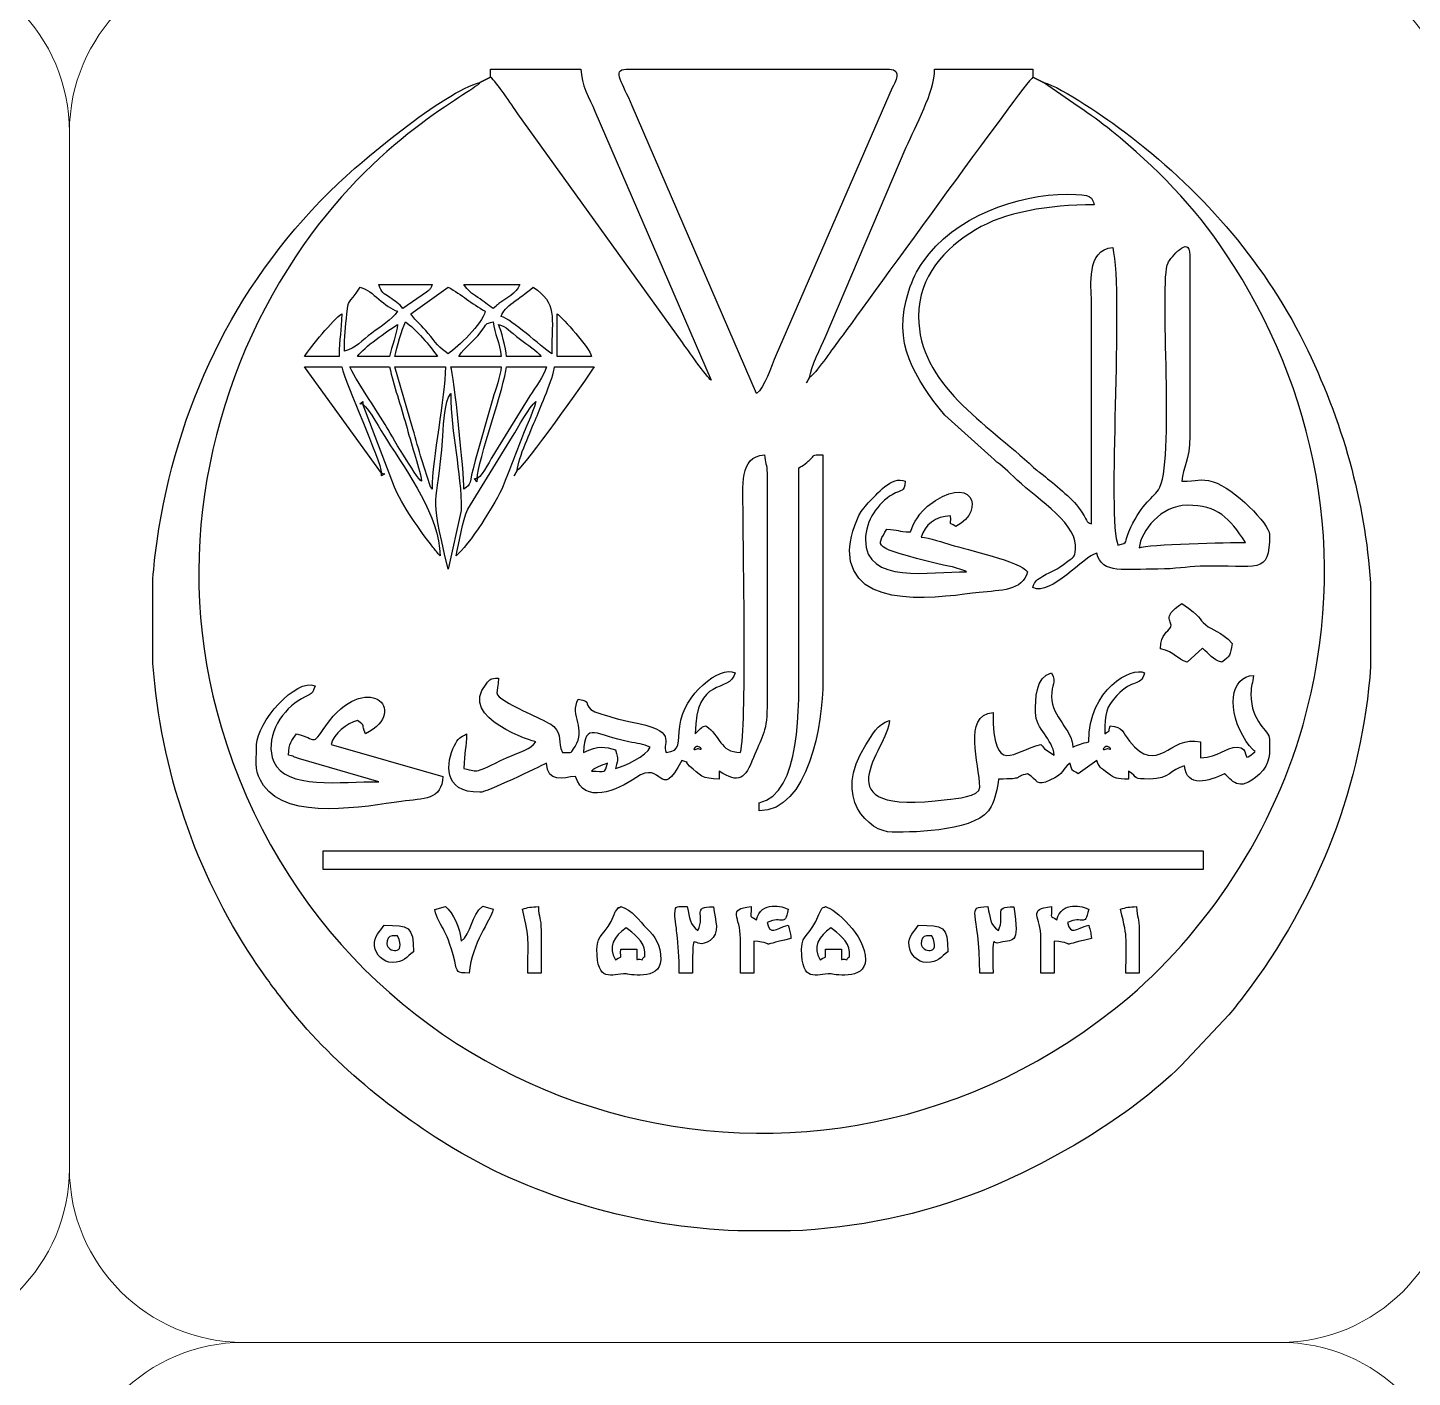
# Model space of a CAD drawing. Header units: millimetres. Extents: x -591 to 604, y 170 to 320.
# Drawn here: x -44.53 to 5.27, y 219.02 to 267.56 of the extents above; entities that cross this region are included whole.
import ezdxf

# ---------------------------------------------------------------- set-up
doc = ezdxf.new("R2010")
doc.units = ezdxf.units.MM
doc.header["$MEASUREMENT"] = 0
doc.layers.add('Layer 1', color=7, linetype='Continuous')

msp = doc.modelspace()

# ---------------------------------------------------------------- linework, layer by layer
at = {"layer": 'Layer 1', "color": 250, "lineweight": 18}
for points in [[(-86.5708, 270.0725), (-86.5708, 270.0725), (-49.2834, 270.0725), (-49.2834, 270.0725), (-45.8375, 270.0725), (-43.0271, 267.2621), (-43.0271, 263.8162), (-43.0271, 263.8162), (-43.0271, 226.5288), (-43.0271, 226.5288), (-43.0271, 223.0829), (-45.8375, 220.2725), (-49.2834, 220.2725), (-49.2834, 220.2725), (-86.5708, 220.2725), (-86.5708, 220.2725), (-90.0167, 220.2725), (-92.8271, 223.0829), (-92.8271, 226.5288), (-92.8271, 226.5288), (-92.8271, 263.8162), (-92.8271, 263.8162), (-92.8271, 267.2621), (-90.0167, 270.0725), (-86.5708, 270.0725)], [(-36.7708, 270.0725), (-36.7708, 270.0725), (0.5166, 270.0725), (0.5166, 270.0725), (3.9625, 270.0725), (6.7729, 267.2621), (6.7729, 263.8162), (6.7729, 263.8162), (6.7729, 226.5288), (6.7729, 226.5288), (6.7729, 223.0829), (3.9625, 220.2725), (0.5166, 220.2725), (0.5166, 220.2725), (-36.7708, 220.2725), (-36.7708, 220.2725), (-40.2167, 220.2725), (-43.0271, 223.0829), (-43.0271, 226.5288), (-43.0271, 226.5288), (-43.0271, 263.8162), (-43.0271, 263.8162), (-43.0271, 267.2621), (-40.2167, 270.0725), (-36.7708, 270.0725)], [(-36.7708, 220.2725), (-36.7708, 220.2725), (0.5166, 220.2725), (0.5166, 220.2725), (3.9625, 220.2725), (6.7729, 217.4621), (6.7729, 214.0162), (6.7729, 214.0162), (6.7729, 176.7288), (6.7729, 176.7288), (6.7729, 173.2829), (3.9625, 170.4725), (0.5166, 170.4725), (0.5166, 170.4725), (-36.7708, 170.4725), (-36.7708, 170.4725), (-40.2167, 170.4725), (-43.0271, 173.2829), (-43.0271, 176.7288), (-43.0271, 176.7288), (-43.0271, 214.0162), (-43.0271, 214.0162), (-43.0271, 217.4621), (-40.2167, 220.2725), (-36.7708, 220.2725)]]:
    msp.add_open_spline(points, degree=3, knots=[0, 0, 0, 0, 0.125, 0.125, 0.125, 0.25, 0.25, 0.25, 0.375, 0.375, 0.375, 0.5, 0.5, 0.5, 0.625, 0.625, 0.625, 0.75, 0.75, 0.75, 0.875, 0.875, 0.875, 1, 1, 1, 1], dxfattribs=at)
at = {"layer": 'Layer 1', "color": 240}
for points, knots in [([(-27.8804, 265.7787), (-27.6498, 265.6096), (-27.1298, 264.7777), (-26.8973, 264.467), (-26.8973, 264.467), (-20.9768, 256.2356), (-20.9768, 256.2356), (-20.8064, 255.9854), (-20.1075, 254.9977), (-19.9439, 254.878), (-19.9439, 254.878), (-24.1247, 264.5622), (-24.1247, 264.5622), (-24.3188, 265.0163), (-24.6294, 265.5037), (-24.6294, 266.0656), (-24.6294, 266.0656), (-27.8804, 266.0656), (-27.8804, 266.0656), (-27.8804, 266.0656), (-27.8804, 265.7787), (-27.8804, 265.7787)], [0, 0, 0, 0, 0.1428571, 0.1428571, 0.1428571, 0.2857143, 0.2857143, 0.2857143, 0.4285714, 0.4285714, 0.4285714, 0.5714286, 0.5714286, 0.5714286, 0.7142857, 0.7142857, 0.7142857, 0.8571429, 0.8571429, 0.8571429, 1, 1, 1, 1]), ([(-18.3184, 254.3999), (-18.0313, 254.6104), (-17.7843, 255.3724), (-17.6081, 255.7932), (-17.6081, 255.7932), (-13.4333, 265.3944), (-13.4333, 265.3944), (-13.3437, 265.5854), (-13.0409, 266.0656), (-13.5375, 266.0656), (-13.5375, 266.0656), (-23.0037, 266.0656), (-23.0037, 266.0656), (-23.5265, 266.0656), (-23.1204, 265.5359), (-22.7862, 264.7534), (-22.7862, 264.7534), (-18.3184, 254.3999), (-18.3184, 254.3999)], [0, 0, 0, 0, 0.1666667, 0.1666667, 0.1666667, 0.3333333, 0.3333333, 0.3333333, 0.5, 0.5, 0.5, 0.6666667, 0.6666667, 0.6666667, 0.8333333, 0.8333333, 0.8333333, 1, 1, 1, 1]), ([(-16.406, 254.9736), (-16.1844, 255.122), (-15.6098, 255.9717), (-15.395, 256.2575), (-14.6963, 257.1873), (-8.6695, 265.5622), (-8.3739, 265.7787), (-8.3739, 265.7787), (-8.3739, 266.0656), (-8.3739, 266.0656), (-8.3739, 266.0656), (-11.9119, 266.0656), (-11.9119, 266.0656), (-11.9119, 265.2549), (-12.6009, 264.002), (-12.931, 263.26), (-12.931, 263.26), (-15.8459, 256.4215), (-15.8459, 256.4215), (-15.9788, 256.0995), (-16.376, 255.3346), (-16.406, 254.9736)], [0, 0, 0, 0, 0.1428571, 0.1428571, 0.1428571, 0.2857143, 0.2857143, 0.2857143, 0.4285714, 0.4285714, 0.4285714, 0.5714286, 0.5714286, 0.5714286, 0.7142857, 0.7142857, 0.7142857, 0.8571429, 0.8571429, 0.8571429, 1, 1, 1, 1]), ([(-7.9914, 265.5875), (-7.9914, 265.5875), (-6.7483, 264.727), (-6.7483, 264.727), (-6.2948, 264.4247), (-5.9726, 264.1902), (-5.5355, 263.8364), (-3.9436, 262.5483), (-2.5657, 261.1385), (-1.4313, 259.4301), (1.7679, 254.6115), (3.0842, 248.6305), (1.3401, 242.4866), (0.1464, 238.2813), (-2.4396, 234.638), (-5.45, 232.2562), (-16.8312, 223.2512), (-33.4424, 228.4985), (-37.5731, 242.4121), (-39.344, 248.377), (-38.0536, 254.554), (-34.8992, 259.3151), (-32.015, 263.6681), (-28.5682, 265.1707), (-28.2629, 265.5875), (-29.5107, 265.2968), (-32.6737, 262.6586), (-33.6892, 261.6432), (-37.1412, 258.1916), (-39.1731, 253.9153), (-39.8759, 249.0881), (-39.9414, 248.6392), (-39.9904, 248.1872), (-40.0241, 247.7331), (-40.0241, 247.7331), (-40.0241, 244.6858), (-40.0241, 244.6858), (-39.7492, 240.8946), (-38.4712, 237.1401), (-36.429, 234.0897), (-36.0884, 233.581), (-35.8405, 233.2306), (-35.4763, 232.7477), (-33.8164, 230.5463), (-31.5688, 228.66), (-29.2139, 227.2489), (-26.1971, 225.4412), (-22.6101, 224.4299), (-18.9913, 224.2793), (-18.9913, 224.2793), (-17.0984, 224.2793), (-17.0984, 224.2793), (-14.7227, 224.3787), (-12.3737, 224.8554), (-10.2043, 225.7271), (-7.7533, 226.7121), (-4.9097, 228.381), (-3.0412, 230.2297), (-3.0412, 230.2297), (-1.3262, 232.0528), (-1.3262, 232.0528), (-1.1473, 232.2643), (-0.9729, 232.4916), (-0.819, 232.6928), (1.9437, 236.3041), (3.4745, 240.3925), (3.7699, 244.5787), (3.7699, 244.5787), (3.7699, 247.5939), (3.7699, 247.5939), (3.5652, 250.5065), (2.7689, 253.4224), (1.3794, 256.2167), (-0.1373, 259.2669), (-2.4182, 261.8047), (-5.0818, 263.8118), (-5.6478, 264.2384), (-7.337, 265.4351), (-7.9914, 265.5875)], [0, 0, 0, 0, 0.0384615, 0.0384615, 0.0384615, 0.0769231, 0.0769231, 0.0769231, 0.1153846, 0.1153846, 0.1153846, 0.1538462, 0.1538462, 0.1538462, 0.1923077, 0.1923077, 0.1923077, 0.2307692, 0.2307692, 0.2307692, 0.2692308, 0.2692308, 0.2692308, 0.3076923, 0.3076923, 0.3076923, 0.3461538, 0.3461538, 0.3461538, 0.3846154, 0.3846154, 0.3846154, 0.4230769, 0.4230769, 0.4230769, 0.4615385, 0.4615385, 0.4615385, 0.5, 0.5, 0.5, 0.5384615, 0.5384615, 0.5384615, 0.5769231, 0.5769231, 0.5769231, 0.6153846, 0.6153846, 0.6153846, 0.6538462, 0.6538462, 0.6538462, 0.6923077, 0.6923077, 0.6923077, 0.7307692, 0.7307692, 0.7307692, 0.7692308, 0.7692308, 0.7692308, 0.8076923, 0.8076923, 0.8076923, 0.8461538, 0.8461538, 0.8461538, 0.8846154, 0.8846154, 0.8846154, 0.9230769, 0.9230769, 0.9230769, 0.9615385, 0.9615385, 0.9615385, 1, 1, 1, 1]), ([(-28.0717, 265.6831), (-28.0717, 265.6831), (-28.2629, 265.5875), (-28.2629, 265.5875), (-28.2629, 265.5875), (-28.0717, 265.6831), (-28.0717, 265.6831)], [0, 0, 0, 0, 0.5, 0.5, 0.5, 1, 1, 1, 1]), ([(-27.8804, 265.7787), (-27.8804, 265.7787), (-28.0717, 265.6831), (-28.0717, 265.6831), (-28.0717, 265.6831), (-27.8804, 265.7787), (-27.8804, 265.7787)], [0, 0, 0, 0, 0.5, 0.5, 0.5, 1, 1, 1, 1]), ([(-8.1826, 265.6831), (-8.1826, 265.6831), (-8.3739, 265.7787), (-8.3739, 265.7787), (-8.3739, 265.7787), (-8.1826, 265.6831), (-8.1826, 265.6831)], [0, 0, 0, 0, 0.5, 0.5, 0.5, 1, 1, 1, 1]), ([(-7.9914, 265.5875), (-7.9914, 265.5875), (-8.1826, 265.6831), (-8.1826, 265.6831), (-8.1826, 265.6831), (-7.9914, 265.5875), (-7.9914, 265.5875)], [0, 0, 0, 0, 0.5, 0.5, 0.5, 1, 1, 1, 1]), ([(-6.844, 248.9495), (-6.844, 248.486), (-6.859, 248.5803), (-7.1233, 248.3682), (-7.5597, 248.0179), (-7.666, 248.0425), (-8.0166, 247.8272), (-8.2299, 247.6963), (-8.3037, 247.6824), (-8.3739, 247.4195), (-7.7164, 247.1155), (-6.5483, 248.5373), (-6.0791, 248.6626), (-5.8972, 247.8823), (-5.0518, 248.0929), (-3.8795, 248.0886), (-3.2164, 248.0862), (-2.8869, 248.1716), (-2.3529, 248.1877), (-0.2672, 248.2501), (0.1364, 247.8229), (0.1364, 249.3319), (0.1364, 249.689), (-1.1272, 251.0026), (-1.8961, 251.2268), (-2.3825, 251.3686), (-2.4479, 251.2443), (-3.0192, 251.2443), (-2.9758, 251.7662), (-2.7323, 251.9736), (-2.7323, 252.87), (-2.7323, 252.87), (-2.7323, 259.3721), (-2.7323, 259.3721), (-2.7323, 260.1439), (-3.4365, 259.2628), (-3.5136, 259.1017), (-3.8531, 258.3923), (-3.237, 251.7926), (-3.8589, 250.9368), (-4.0944, 250.6128), (-4.5279, 250.3596), (-4.9261, 249.422), (-5.098, 249.0171), (-4.9162, 249.0558), (-5.314, 248.9495), (-5.7256, 249.8073), (-5.0998, 257.9185), (-5.5053, 259.6589), (-6.4651, 259.5791), (-6.2706, 258.2296), (-6.2703, 257.7466), (-6.2703, 257.7466), (-6.2703, 249.7144), (-6.2703, 249.7144), (-6.4752, 249.7971), (-6.3582, 249.7253), (-6.6158, 250.1339), (-6.9065, 250.5949), (-7.5052, 251.0529), (-7.9254, 251.406), (-8.1189, 251.5687), (-8.1572, 251.5644), (-8.3508, 251.7456), (-10.0544, 253.3403), (-12.4856, 254.721), (-12.4856, 257.1728), (-12.4856, 258.6435), (-11.5574, 259.6092), (-10.4389, 260.2897), (-9.3992, 260.9222), (-7.8236, 261.189), (-6.1746, 261.189), (-6.2432, 261.4456), (-6.2245, 261.5715), (-7.1308, 261.5715), (-8.9289, 261.5715), (-11.2113, 260.7647), (-12.3349, 259.1259), (-12.5655, 258.7895), (-12.6964, 258.5163), (-12.837, 258.0981), (-13.4705, 256.2133), (-12.6116, 254.9585), (-11.545, 253.6192), (-11.545, 253.6192), (-9.8798, 252.129), (-9.8798, 252.129), (-9.5734, 251.8369), (-9.3707, 251.7192), (-9.0678, 251.4111), (-8.4292, 250.762), (-6.844, 249.7869), (-6.844, 248.9495)], [0, 0, 0, 0, 0.0322581, 0.0322581, 0.0322581, 0.0645161, 0.0645161, 0.0645161, 0.0967742, 0.0967742, 0.0967742, 0.1290323, 0.1290323, 0.1290323, 0.1612903, 0.1612903, 0.1612903, 0.1935484, 0.1935484, 0.1935484, 0.2258065, 0.2258065, 0.2258065, 0.2580645, 0.2580645, 0.2580645, 0.2903226, 0.2903226, 0.2903226, 0.3225806, 0.3225806, 0.3225806, 0.3548387, 0.3548387, 0.3548387, 0.3870968, 0.3870968, 0.3870968, 0.4193548, 0.4193548, 0.4193548, 0.4516129, 0.4516129, 0.4516129, 0.483871, 0.483871, 0.483871, 0.516129, 0.516129, 0.516129, 0.5483871, 0.5483871, 0.5483871, 0.5806452, 0.5806452, 0.5806452, 0.6129032, 0.6129032, 0.6129032, 0.6451613, 0.6451613, 0.6451613, 0.6774194, 0.6774194, 0.6774194, 0.7096774, 0.7096774, 0.7096774, 0.7419355, 0.7419355, 0.7419355, 0.7741935, 0.7741935, 0.7741935, 0.8064516, 0.8064516, 0.8064516, 0.8387097, 0.8387097, 0.8387097, 0.8709677, 0.8709677, 0.8709677, 0.9032258, 0.9032258, 0.9032258, 0.9354839, 0.9354839, 0.9354839, 0.9677419, 0.9677419, 0.9677419, 1, 1, 1, 1]), ([(-33.1395, 255.9298), (-32.7325, 256.0246), (-32.4958, 256.3187), (-32.1563, 256.5721), (-31.8167, 256.8254), (-31.4435, 257.0409), (-31.2271, 257.3641), (-31.6867, 257.4869), (-32.1063, 258.102), (-32.5657, 258.2246), (-33.0212, 257.5447), (-32.997, 257.8277), (-33.0476, 257.2723), (-33.0917, 256.7869), (-33.1395, 256.4771), (-33.1395, 255.9298)], [0, 0, 0, 0, 0.2, 0.2, 0.2, 0.4, 0.4, 0.4, 0.6, 0.6, 0.6, 0.8, 0.8, 0.8, 1, 1, 1, 1]), ([(-31.0358, 257.4597), (-31.0358, 257.4597), (-30.186, 258.0442), (-30.186, 258.0442), (-30.0427, 258.1789), (-30.0625, 258.1037), (-29.984, 258.3203), (-29.984, 258.3203), (-31.8964, 258.3203), (-31.8964, 258.3203), (-31.8116, 258.0024), (-31.7366, 258.0212), (-31.5017, 257.8546), (-31.3223, 257.7275), (-31.1596, 257.6285), (-31.0358, 257.4597)], [0, 0, 0, 0, 0.2, 0.2, 0.2, 0.4, 0.4, 0.4, 0.6, 0.6, 0.6, 0.8, 0.8, 0.8, 1, 1, 1, 1]), ([(-30.7489, 257.2685), (-30.5548, 256.9785), (-30.3525, 256.8596), (-30.12, 256.5588), (-29.8813, 256.2499), (-29.713, 256.0368), (-29.4103, 255.8342), (-29.0295, 256.0891), (-28.199, 256.8875), (-28.0717, 257.3641), (-28.5901, 257.6384), (-28.8919, 257.9505), (-29.4103, 258.2246), (-29.4103, 258.2246), (-30.7489, 257.2685), (-30.7489, 257.2685)], [0, 0, 0, 0, 0.2, 0.2, 0.2, 0.4, 0.4, 0.4, 0.6, 0.6, 0.6, 0.8, 0.8, 0.8, 1, 1, 1, 1]), ([(-27.7848, 257.4597), (-27.7848, 257.4597), (-27.6821, 257.5482), (-27.6821, 257.5482), (-27.6672, 257.5606), (-27.5986, 257.6186), (-27.578, 257.6355), (-27.3218, 257.8437), (-26.9473, 257.9922), (-26.8286, 258.3203), (-26.8286, 258.3203), (-28.8366, 258.3203), (-28.8366, 258.3203), (-28.6847, 258.0935), (-28.5822, 258.0195), (-28.3406, 257.8602), (-28.1092, 257.7077), (-27.9837, 257.5928), (-27.7848, 257.4597)], [0, 0, 0, 0, 0.1666667, 0.1666667, 0.1666667, 0.3333333, 0.3333333, 0.3333333, 0.5, 0.5, 0.5, 0.6666667, 0.6666667, 0.6666667, 0.8333333, 0.8333333, 0.8333333, 1, 1, 1, 1]), ([(-27.4979, 257.1728), (-27.1256, 257.0734), (-26.0832, 256.1035), (-25.6812, 255.8342), (-25.6812, 257.2135), (-25.4653, 257.632), (-26.3505, 258.2246), (-26.8429, 257.7967), (-27.4, 257.5394), (-27.4979, 257.1728)], [0, 0, 0, 0, 0.3333333, 0.3333333, 0.3333333, 0.6666667, 0.6666667, 0.6666667, 1, 1, 1, 1]), ([(-34.5737, 255.7386), (-34.5737, 255.7386), (-33.3307, 255.7386), (-33.3307, 255.7386), (-33.3307, 256.4073), (-33.2351, 256.6528), (-33.2351, 257.2685), (-33.5547, 257.0546), (-34.3434, 256.0827), (-34.5737, 255.7386)], [0, 0, 0, 0, 0.3333333, 0.3333333, 0.3333333, 0.6666667, 0.6666667, 0.6666667, 1, 1, 1, 1]), ([(-31.3227, 255.7386), (-31.3227, 255.7386), (-29.7928, 255.7386), (-29.7928, 255.7386), (-30.0173, 256.0737), (-30.6044, 256.7568), (-30.9402, 256.9816), (-31.0685, 256.7145), (-31.247, 256.0634), (-31.3227, 255.7386)], [0, 0, 0, 0, 0.3333333, 0.3333333, 0.3333333, 0.6666667, 0.6666667, 0.6666667, 1, 1, 1, 1]), ([(-29.0278, 255.7386), (-29.0278, 255.7386), (-27.4979, 255.7386), (-27.4979, 255.7386), (-27.5393, 256.2354), (-27.747, 256.5277), (-27.7848, 256.9816), (-28.1148, 256.8935), (-27.9526, 256.9722), (-28.2494, 256.5857), (-28.495, 256.266), (-28.7993, 256.0798), (-29.0278, 255.7386)], [0, 0, 0, 0, 0.25, 0.25, 0.25, 0.5, 0.5, 0.5, 0.75, 0.75, 0.75, 1, 1, 1, 1]), ([(-25.4899, 255.7386), (-25.4899, 255.7386), (-24.2469, 255.7386), (-24.2469, 255.7386), (-24.332, 256.0573), (-25.2681, 257.106), (-25.4899, 257.2685), (-25.4899, 257.2685), (-25.4899, 255.7386), (-25.4899, 255.7386)], [0, 0, 0, 0, 0.3333333, 0.3333333, 0.3333333, 0.6666667, 0.6666667, 0.6666667, 1, 1, 1, 1]), ([(-32.6614, 255.7386), (-32.6614, 255.7386), (-31.514, 255.7386), (-31.514, 255.7386), (-31.4298, 256.0995), (-31.2562, 256.5367), (-31.2271, 256.886), (-31.5859, 256.6458), (-32.4407, 256.0679), (-32.6614, 255.7386)], [0, 0, 0, 0, 0.3333333, 0.3333333, 0.3333333, 0.6666667, 0.6666667, 0.6666667, 1, 1, 1, 1]), ([(-27.3066, 255.7386), (-27.3066, 255.7386), (-26.0637, 255.7386), (-26.0637, 255.7386), (-26.2112, 255.9402), (-26.5666, 256.1614), (-26.8021, 256.3388), (-27.2479, 256.6747), (-27.2849, 256.8037), (-27.5935, 256.886), (-27.5033, 256.6979), (-27.3286, 256.0025), (-27.3066, 255.7386)], [0, 0, 0, 0, 0.25, 0.25, 0.25, 0.5, 0.5, 0.5, 0.75, 0.75, 0.75, 1, 1, 1, 1]), ([(-31.8008, 251.5313), (-31.8416, 252.0214), (-33.0909, 254.7372), (-33.2351, 255.356), (-33.2351, 255.356), (-34.5737, 255.356), (-34.5737, 255.356), (-34.5737, 255.356), (-31.8008, 251.5313), (-31.8008, 251.5313)], [0, 0, 0, 0, 0.3333333, 0.3333333, 0.3333333, 0.6666667, 0.6666667, 0.6666667, 1, 1, 1, 1]), ([(-30.3665, 251.2443), (-30.3918, 251.548), (-30.5272, 251.913), (-30.6201, 252.2338), (-30.7284, 252.6078), (-30.8316, 252.9603), (-30.9194, 253.2731), (-31.1175, 253.9783), (-31.3559, 254.6774), (-31.514, 255.356), (-31.514, 255.356), (-32.9482, 255.356), (-32.9482, 255.356), (-32.5618, 254.6256), (-32.1065, 254.0096), (-31.6743, 253.2833), (-31.469, 252.9382), (-30.5643, 251.3892), (-30.3665, 251.2443)], [0, 0, 0, 0, 0.1666667, 0.1666667, 0.1666667, 0.3333333, 0.3333333, 0.3333333, 0.5, 0.5, 0.5, 0.6666667, 0.6666667, 0.6666667, 0.8333333, 0.8333333, 0.8333333, 1, 1, 1, 1]), ([(-29.984, 250.9576), (-29.984, 252.0683), (-29.506, 254.2569), (-29.506, 255.356), (-29.506, 255.356), (-31.3227, 255.356), (-31.3227, 255.356), (-31.3227, 255.356), (-30.6741, 253.1361), (-30.6741, 253.1361), (-30.559, 252.7262), (-30.4705, 252.4169), (-30.3553, 252.0206), (-30.3553, 252.0206), (-30.0538, 251.0789), (-30.0538, 251.0789), (-30.0456, 251.0624), (-30.026, 251.031), (-30.0192, 251.018), (-30.0123, 251.0049), (-29.9974, 250.9766), (-29.984, 250.9576)], [0, 0, 0, 0, 0.1428571, 0.1428571, 0.1428571, 0.2857143, 0.2857143, 0.2857143, 0.4285714, 0.4285714, 0.4285714, 0.5714286, 0.5714286, 0.5714286, 0.7142857, 0.7142857, 0.7142857, 0.8571429, 0.8571429, 0.8571429, 1, 1, 1, 1]), ([(-28.8366, 250.9576), (-28.5383, 251.176), (-28.6853, 251.0874), (-28.4334, 251.9886), (-28.4334, 251.9886), (-27.7961, 254.2198), (-27.7961, 254.2198), (-27.7015, 254.5439), (-27.5252, 255.029), (-27.4979, 255.356), (-27.4979, 255.356), (-29.3147, 255.356), (-29.3147, 255.356), (-29.1966, 255.11), (-28.8366, 251.513), (-28.8366, 250.9576)], [0, 0, 0, 0, 0.2, 0.2, 0.2, 0.4, 0.4, 0.4, 0.6, 0.6, 0.6, 0.8, 0.8, 0.8, 1, 1, 1, 1]), ([(-28.3585, 251.3399), (-28.1241, 251.5117), (-27.8915, 252.0235), (-27.7077, 252.3148), (-27.7077, 252.3148), (-26.4647, 254.3228), (-26.4647, 254.3228), (-26.281, 254.6145), (-25.9601, 255.0278), (-25.8724, 255.356), (-25.8724, 255.356), (-27.3066, 255.356), (-27.3066, 255.356), (-27.3592, 254.724), (-28.3447, 251.9594), (-28.3585, 251.3399)], [0, 0, 0, 0, 0.2, 0.2, 0.2, 0.4, 0.4, 0.4, 0.6, 0.6, 0.6, 0.8, 0.8, 0.8, 1, 1, 1, 1]), ([(-26.9242, 251.6269), (-26.6545, 251.8074), (-24.4776, 254.8687), (-24.1511, 255.356), (-24.1511, 255.356), (-25.5855, 255.356), (-25.5855, 255.356), (-25.618, 254.9663), (-26.0975, 253.885), (-26.2411, 253.5256), (-26.4223, 253.0723), (-26.8856, 252.0902), (-26.9242, 251.6269)], [0, 0, 0, 0, 0.25, 0.25, 0.25, 0.5, 0.5, 0.5, 0.75, 0.75, 0.75, 1, 1, 1, 1]), ([(-16.406, 254.9736), (-16.406, 254.9736), (-16.516, 254.7872), (-16.516, 254.7872), (-16.516, 254.7872), (-16.406, 254.9736), (-16.406, 254.9736)], [0, 0, 0, 0, 0.5, 0.5, 0.5, 1, 1, 1, 1]), ([(-32.4701, 254.0174), (-32.4701, 254.0174), (-32.4701, 254.113), (-32.4701, 254.113), (-32.4701, 254.113), (-32.5817, 254.0333), (-32.5817, 254.0333), (-32.5817, 254.0333), (-32.4701, 254.0174), (-32.4701, 254.0174)], [0, 0, 0, 0, 0.3333333, 0.3333333, 0.3333333, 0.6666667, 0.6666667, 0.6666667, 1, 1, 1, 1]), ([(-32.4701, 254.0174), (-32.4701, 254.0174), (-31.3376, 251.0383), (-31.3376, 251.0383), (-31.0966, 250.4315), (-30.3944, 249.4434), (-29.9585, 248.8793), (-29.8646, 248.7581), (-29.7818, 248.6644), (-29.6972, 248.567), (-29.7289, 249.9936), (-30.8262, 251.5132), (-31.6283, 252.7556), (-31.828, 253.0649), (-32.2408, 253.8493), (-32.4701, 254.0174)], [0, 0, 0, 0, 0.2, 0.2, 0.2, 0.4, 0.4, 0.4, 0.6, 0.6, 0.6, 0.8, 0.8, 0.8, 1, 1, 1, 1]), ([(-29.4103, 248.0889), (-29.4103, 248.0889), (-28.9322, 250.1925), (-28.9322, 250.1925), (-28.9322, 251.6315), (-29.3147, 252.9305), (-29.3147, 254.3999), (-29.5396, 254.0761), (-29.5605, 253.4323), (-29.5982, 252.8666), (-29.7913, 249.9816), (-30.1384, 251.2142), (-29.4103, 248.0889)], [0, 0, 0, 0, 0.25, 0.25, 0.25, 0.5, 0.5, 0.5, 0.75, 0.75, 0.75, 1, 1, 1, 1]), ([(-29.1234, 248.567), (-28.692, 248.8832), (-27.651, 250.5167), (-27.4293, 251.0802), (-27.2177, 251.6177), (-27.0249, 252.0804), (-26.8397, 252.5942), (-26.6686, 253.0696), (-26.3616, 253.6549), (-26.2549, 254.113), (-26.4847, 253.9446), (-26.8965, 253.161), (-27.0967, 252.8513), (-27.0967, 252.8513), (-28.6955, 250.2426), (-28.6955, 250.2426), (-28.8927, 249.827), (-29.0118, 249.0466), (-29.1234, 248.567)], [0, 0, 0, 0, 0.1666667, 0.1666667, 0.1666667, 0.3333333, 0.3333333, 0.3333333, 0.5, 0.5, 0.5, 0.6666667, 0.6666667, 0.6666667, 0.8333333, 0.8333333, 0.8333333, 1, 1, 1, 1]), ([(-18.8921, 241.4911), (-19.6585, 241.5081), (-19.6033, 242.0912), (-20.1351, 242.4473), (-20.3092, 242.4007), (-20.232, 242.4274), (-20.3297, 242.3549), (-20.3297, 242.3549), (-20.5176, 242.1605), (-20.5176, 242.1605), (-20.5176, 244.2652), (-19.2905, 243.5842), (-19.0833, 244.3597), (-19.6468, 244.6202), (-20.9392, 243.5889), (-21.0781, 242.4339), (-21.1463, 241.8663), (-21.0158, 241.5371), (-21.5694, 241.4911), (-21.7322, 241.8852), (-21.0696, 242.261), (-22.8528, 242.5982), (-23.3238, 242.6871), (-23.4852, 242.7497), (-23.9114, 242.8783), (-23.9165, 242.8798), (-24.1185, 242.9421), (-24.1291, 242.9475), (-24.6224, 243.1959), (-24.1655, 243.3423), (-24.7248, 243.4035), (-25.0524, 242.8205), (-24.4178, 242.3368), (-24.8396, 241.7039), (-25.0204, 241.4326), (-24.8874, 241.5002), (-25.2986, 241.4911), (-25.4866, 241.8829), (-25.2787, 242.095), (-25.6086, 242.4241), (-25.795, 242.6101), (-26.8138, 243.0026), (-27.3083, 243.3086), (-27.833, 243.6335), (-27.6069, 243.5706), (-27.5935, 244.1685), (-27.9173, 244.1415), (-27.868, 244.1611), (-28.0438, 243.9493), (-29.0817, 242.6975), (-26.2817, 241.8757), (-26.2549, 241.8736), (-26.4641, 241.5879), (-26.751, 241.552), (-27.3041, 241.2971), (-28.5453, 240.7253), (-28.2495, 240.7806), (-28.8366, 240.9174), (-28.8366, 241.4979), (-28.7409, 241.6835), (-28.7409, 242.1605), (-28.9707, 242.0389), (-29.0496, 242.0046), (-29.1801, 241.7387), (-29.4751, 241.1373), (-29.6392, 240.0567), (-28.2629, 240.0567), (-28.0252, 240.0567), (-26.1749, 240.9485), (-25.8724, 241.1085), (-25.8106, 240.3655), (-25.2974, 240.5908), (-24.8206, 240.6304), (-24.5449, 239.598), (-23.3064, 240.1298), (-22.6604, 240.579), (-21.6476, 241.2832), (-21.8272, 239.6329), (-20.9957, 241.2041), (-20.6272, 241.0708), (-20.9737, 241.222), (-20.7223, 240.9994), (-20.3513, 240.6709), (-20.2679, 240.5348), (-19.657, 240.5348), (-19.657, 240.5348), (-19.657, 240.8216), (-19.657, 240.8216), (-18.9367, 240.3391), (-18.7286, 240.5447), (-18.4264, 241.3121), (-18.1653, 241.9752), (-17.9359, 242.1724), (-17.9359, 243.1166), (-17.9359, 243.1166), (-17.9359, 251.5313), (-17.9359, 251.5313), (-17.9359, 251.861), (-18.0066, 251.9015), (-18.0315, 252.2006), (-18.9597, 252.1234), (-18.7966, 251.0883), (-18.7965, 250.0969), (-18.7963, 248.2505), (-18.6571, 242.4997), (-18.8921, 241.4911)], [0, 0, 0, 0, 0.0285714, 0.0285714, 0.0285714, 0.0571429, 0.0571429, 0.0571429, 0.0857143, 0.0857143, 0.0857143, 0.1142857, 0.1142857, 0.1142857, 0.1428571, 0.1428571, 0.1428571, 0.1714286, 0.1714286, 0.1714286, 0.2, 0.2, 0.2, 0.2285714, 0.2285714, 0.2285714, 0.2571429, 0.2571429, 0.2571429, 0.2857143, 0.2857143, 0.2857143, 0.3142857, 0.3142857, 0.3142857, 0.3428571, 0.3428571, 0.3428571, 0.3714286, 0.3714286, 0.3714286, 0.4, 0.4, 0.4, 0.4285714, 0.4285714, 0.4285714, 0.4571429, 0.4571429, 0.4571429, 0.4857143, 0.4857143, 0.4857143, 0.5142857, 0.5142857, 0.5142857, 0.5428571, 0.5428571, 0.5428571, 0.5714286, 0.5714286, 0.5714286, 0.6, 0.6, 0.6, 0.6285714, 0.6285714, 0.6285714, 0.6571429, 0.6571429, 0.6571429, 0.6857143, 0.6857143, 0.6857143, 0.7142857, 0.7142857, 0.7142857, 0.7428571, 0.7428571, 0.7428571, 0.7714286, 0.7714286, 0.7714286, 0.8, 0.8, 0.8, 0.8285714, 0.8285714, 0.8285714, 0.8571429, 0.8571429, 0.8571429, 0.8857143, 0.8857143, 0.8857143, 0.9142857, 0.9142857, 0.9142857, 0.9428571, 0.9428571, 0.9428571, 0.9714286, 0.9714286, 0.9714286, 1, 1, 1, 1]), ([(-16.7885, 251.7225), (-16.7885, 249.4913), (-16.7885, 247.2602), (-16.7885, 245.0291), (-16.7885, 243.0472), (-16.7033, 240.0283), (-18.2227, 239.6742), (-18.2227, 239.6742), (-18.2227, 239.3873), (-18.2227, 239.3873), (-16.4472, 239.3873), (-15.9279, 242.5273), (-15.9279, 244.0728), (-15.9279, 244.0728), (-15.9279, 252.2006), (-15.9279, 252.2006), (-16.3894, 252.1903), (-16.1704, 252.1958), (-16.4064, 252.0096), (-16.4082, 252.0082), (-16.486, 251.9342), (-16.5604, 251.877), (-16.6656, 251.7959), (-16.7054, 251.778), (-16.7885, 251.7225)], [0, 0, 0, 0, 0.125, 0.125, 0.125, 0.25, 0.25, 0.25, 0.375, 0.375, 0.375, 0.5, 0.5, 0.5, 0.625, 0.625, 0.625, 0.75, 0.75, 0.75, 0.875, 0.875, 0.875, 1, 1, 1, 1]), ([(-31.8008, 251.5313), (-31.8008, 251.5313), (-31.8008, 251.4357), (-31.8008, 251.4357), (-31.8008, 251.4357), (-31.6892, 251.5154), (-31.6892, 251.5154), (-31.6892, 251.5154), (-31.8008, 251.5313), (-31.8008, 251.5313)], [0, 0, 0, 0, 0.3333333, 0.3333333, 0.3333333, 0.6666667, 0.6666667, 0.6666667, 1, 1, 1, 1]), ([(-26.9242, 251.6269), (-26.9242, 251.6269), (-27.0342, 251.4403), (-27.0342, 251.4403), (-27.0342, 251.4403), (-26.9242, 251.6269), (-26.9242, 251.6269)], [0, 0, 0, 0, 0.5, 0.5, 0.5, 1, 1, 1, 1]), ([(-14.9718, 248.7582), (-14.9718, 246.4664), (-11.4503, 247.12), (-10.3032, 247.2452), (-9.5419, 247.3285), (-8.7526, 247.2916), (-8.5651, 247.9932), (-8.8386, 248.3665), (-10.7562, 248.7844), (-11.3264, 248.9612), (-11.5789, 249.0396), (-12.101, 249.2123), (-12.39, 249.2363), (-12.2769, 249.66), (-11.8805, 249.9892), (-11.3382, 250.0013), (-11.3011, 249.5572), (-11.4406, 249.8341), (-11.1468, 249.6187), (-10.0048, 250.2232), (-10.6172, 251.5947), (-12.1617, 250.3468), (-12.3945, 250.159), (-12.6994, 249.7412), (-12.7723, 249.4275), (-13.253, 249.4275), (-13.2005, 249.5136), (-13.633, 249.5232), (-13.9768, 248.8736), (-14.2616, 248.901), (-11.7424, 248.2583), (-11.6053, 248.2234), (-11.4847, 248.2107), (-11.2632, 248.1638), (-11.2632, 248.1638), (-10.828, 248.0252), (-10.828, 248.0252), (-10.8139, 248.0191), (-10.7845, 248.006), (-10.7643, 247.9932), (-12.059, 247.9932), (-14.398, 247.5294), (-14.398, 249.1407), (-14.398, 249.8393), (-13.9271, 250.4754), (-13.4365, 250.761), (-13.0629, 250.9785), (-13.0102, 250.8188), (-12.9637, 251.2443), (-13.451, 251.4698), (-13.9833, 250.7689), (-14.295, 250.4721), (-14.295, 250.4721), (-14.5544, 250.1578), (-14.5544, 250.1578), (-14.7734, 249.8085), (-14.9718, 249.0962), (-14.9718, 248.7582)], [0, 0, 0, 0, 0.0526316, 0.0526316, 0.0526316, 0.1052632, 0.1052632, 0.1052632, 0.1578947, 0.1578947, 0.1578947, 0.2105263, 0.2105263, 0.2105263, 0.2631579, 0.2631579, 0.2631579, 0.3157895, 0.3157895, 0.3157895, 0.3684211, 0.3684211, 0.3684211, 0.4210526, 0.4210526, 0.4210526, 0.4736842, 0.4736842, 0.4736842, 0.5263158, 0.5263158, 0.5263158, 0.5789474, 0.5789474, 0.5789474, 0.6315789, 0.6315789, 0.6315789, 0.6842105, 0.6842105, 0.6842105, 0.7368421, 0.7368421, 0.7368421, 0.7894737, 0.7894737, 0.7894737, 0.8421053, 0.8421053, 0.8421053, 0.8947368, 0.8947368, 0.8947368, 0.9473684, 0.9473684, 0.9473684, 1, 1, 1, 1]), ([(-28.3585, 251.3399), (-28.3585, 251.3399), (-28.4541, 251.3399), (-28.4541, 251.3399), (-28.4541, 251.3399), (-28.3744, 251.2285), (-28.3744, 251.2285), (-28.3744, 251.2285), (-28.3585, 251.3399), (-28.3585, 251.3399)], [0, 0, 0, 0, 0.3333333, 0.3333333, 0.3333333, 0.6666667, 0.6666667, 0.6666667, 1, 1, 1, 1]), ([(-4.5491, 248.8538), (-4.4997, 249.4482), (-3.758, 250.3839), (-2.828, 250.3839), (-1.7179, 250.3839), (-1.3187, 249.9327), (-0.7243, 249.045), (-1.3117, 249.045), (-4.2761, 248.985), (-4.5491, 248.8538)], [0, 0, 0, 0, 0.3333333, 0.3333333, 0.3333333, 0.6666667, 0.6666667, 0.6666667, 1, 1, 1, 1]), ([(-3.7842, 245.2203), (-3.2308, 245.0913), (-3.2144, 244.8453), (-2.828, 244.7422), (-2.828, 244.7422), (-2.2721, 245.2389), (-2.2721, 245.2389), (-2.0447, 245.0381), (-1.8937, 244.8245), (-1.5849, 244.7422), (-1.2584, 244.9608), (-1.3045, 244.9736), (-1.2025, 245.4115), (-1.6258, 245.8577), (-1.934, 245.887), (-2.1598, 246.0797), (-2.4365, 246.3154), (-2.2739, 246.3467), (-3.0192, 246.8458), (-3.8126, 246.3145), (-3.3041, 246.2234), (-3.4267, 245.9833), (-3.5186, 245.8038), (-3.7713, 245.7937), (-3.7842, 245.2203)], [0, 0, 0, 0, 0.125, 0.125, 0.125, 0.25, 0.25, 0.25, 0.375, 0.375, 0.375, 0.5, 0.5, 0.5, 0.625, 0.625, 0.625, 0.75, 0.75, 0.75, 0.875, 0.875, 0.875, 1, 1, 1, 1]), ([(-6.3659, 241.8736), (-6.5976, 241.8195), (-6.7496, 241.7735), (-6.9396, 241.6822), (-6.954, 242.3271), (-7.7046, 242.7548), (-7.7046, 243.4991), (-7.7046, 243.9648), (-7.5137, 243.9618), (-7.7046, 244.3597), (-8.2972, 244.2014), (-8.2783, 243.3991), (-8.2783, 242.9254), (-8.2783, 242.3293), (-7.6573, 241.9779), (-7.6089, 241.3955), (-7.6089, 241.3955), (-7.9535, 241.6246), (-7.9535, 241.6246), (-8.0084, 241.6789), (-8.0672, 241.7591), (-8.0871, 241.778), (-9.0532, 241.5529), (-9.8082, 240.5775), (-9.8082, 242.9254), (-10.9212, 242.8328), (-10.2864, 241.0626), (-10.2864, 240.2479), (-10.2864, 239.8866), (-11.1552, 239.837), (-11.4618, 239.7979), (-16.197, 239.1935), (-13.5598, 241.6301), (-13.5375, 242.6385), (-13.9766, 242.5213), (-14.1527, 242.1122), (-14.3807, 241.7607), (-15.6195, 239.8518), (-14.2507, 238.6224), (-13.4418, 238.6224), (-12.5375, 238.6224), (-10.3006, 238.6567), (-9.8719, 239.5467), (-9.7531, 239.7933), (-9.6241, 240.2148), (-9.6169, 240.5348), (-8.6307, 240.5348), (-9.1156, 240.5978), (-8.5651, 240.7262), (-8.1857, 240.472), (-8.2484, 240.2626), (-7.7664, 240.4888), (-7.1881, 240.7606), (-7.3827, 240.8539), (-7.0352, 241.1085), (-6.946, 240.7745), (-6.9988, 240.8938), (-6.7483, 240.7262), (-6.7483, 240.7262), (-6.0791, 241.2041), (-6.0791, 241.2041), (-6.0242, 240.9989), (-5.9309, 240.9244), (-5.6785, 240.7441), (-5.4045, 240.5482), (-5.378, 240.5348), (-4.9316, 240.5348), (-4.9316, 240.5348), (-4.9316, 240.8216), (-4.9316, 240.8216), (-4.5471, 240.5641), (-4.8155, 240.5348), (-4.1666, 240.5348), (-3.4509, 240.5348), (-3.4267, 240.8786), (-2.9236, 241.0129), (-2.8571, 240.2141), (-2.0322, 240.4389), (-1.4893, 240.7262), (-1.2131, 240.5411), (-1.0209, 239.9879), (-0.2275, 240.7073), (0.1844, 241.0806), (0.1364, 241.4878), (0.1364, 241.9692), (0.1364, 242.3071), (-0.5331, 242.5414), (-0.5331, 243.5948), (-0.5331, 243.9244), (-0.4624, 243.9649), (-0.4375, 244.2641), (-1.2723, 244.2454), (-1.4456, 242.9916), (-0.7, 241.89), (-0.3491, 241.3714), (-0.2867, 241.6283), (-0.5377, 241.3982), (-0.8379, 241.1232), (-0.5769, 241.6822), (-1.0112, 241.6822), (-1.4894, 241.6822), (-1.6451, 241.3155), (-2.3499, 241.2999), (-2.3499, 241.2999), (-2.3499, 241.8736), (-2.3499, 241.8736), (-3.4623, 242.1327), (-3.8734, 240.6206), (-4.9034, 241.9017), (-5.1552, 242.2152), (-5.1233, 242.4076), (-5.6009, 242.4473), (-5.6678, 242.1677), (-5.5886, 242.3095), (-5.7922, 242.1605), (-5.7922, 242.9375), (-5.7459, 243.1033), (-5.3545, 243.5396), (-4.7782, 244.1826), (-4.506, 243.8046), (-4.3579, 244.3597), (-4.8344, 244.58), (-6.3659, 243.7768), (-6.3659, 241.8736)], [0, 0, 0, 0, 0.0243902, 0.0243902, 0.0243902, 0.0487805, 0.0487805, 0.0487805, 0.0731707, 0.0731707, 0.0731707, 0.097561, 0.097561, 0.097561, 0.1219512, 0.1219512, 0.1219512, 0.1463415, 0.1463415, 0.1463415, 0.1707317, 0.1707317, 0.1707317, 0.195122, 0.195122, 0.195122, 0.2195122, 0.2195122, 0.2195122, 0.2439024, 0.2439024, 0.2439024, 0.2682927, 0.2682927, 0.2682927, 0.2926829, 0.2926829, 0.2926829, 0.3170732, 0.3170732, 0.3170732, 0.3414634, 0.3414634, 0.3414634, 0.3658537, 0.3658537, 0.3658537, 0.3902439, 0.3902439, 0.3902439, 0.4146341, 0.4146341, 0.4146341, 0.4390244, 0.4390244, 0.4390244, 0.4634146, 0.4634146, 0.4634146, 0.4878049, 0.4878049, 0.4878049, 0.5121951, 0.5121951, 0.5121951, 0.5365854, 0.5365854, 0.5365854, 0.5609756, 0.5609756, 0.5609756, 0.5853659, 0.5853659, 0.5853659, 0.6097561, 0.6097561, 0.6097561, 0.6341463, 0.6341463, 0.6341463, 0.6585366, 0.6585366, 0.6585366, 0.6829268, 0.6829268, 0.6829268, 0.7073171, 0.7073171, 0.7073171, 0.7317073, 0.7317073, 0.7317073, 0.7560976, 0.7560976, 0.7560976, 0.7804878, 0.7804878, 0.7804878, 0.804878, 0.804878, 0.804878, 0.8292683, 0.8292683, 0.8292683, 0.8536585, 0.8536585, 0.8536585, 0.8780488, 0.8780488, 0.8780488, 0.902439, 0.902439, 0.902439, 0.9268293, 0.9268293, 0.9268293, 0.9512195, 0.9512195, 0.9512195, 0.9756098, 0.9756098, 0.9756098, 1, 1, 1, 1]), ([(-36.295, 241.778), (-36.295, 240.9362), (-36.3986, 240.8412), (-36.0442, 240.3075), (-35.1815, 239.0086), (-32.3535, 239.5564), (-31.0901, 239.7285), (-30.2933, 239.837), (-29.6208, 239.771), (-29.6015, 240.6304), (-29.6015, 240.6304), (-33.6175, 241.778), (-33.6175, 241.778), (-33.5077, 242.1894), (-33.0711, 242.5291), (-32.6614, 242.6385), (-32.3455, 242.4071), (-32.5541, 242.5344), (-32.3745, 242.1605), (-30.7265, 243.0325), (-32.385, 244.4894), (-33.8092, 242.4476), (-34.3419, 241.6841), (-34.1001, 241.9833), (-34.8607, 242.1605), (-35.0351, 241.8998), (-35.1376, 241.8409), (-35.1476, 241.3955), (-34.7926, 241.3127), (-35.1175, 241.3742), (-34.7908, 241.274), (-34.7908, 241.274), (-31.8964, 240.4392), (-31.8964, 240.4392), (-33.2694, 240.4392), (-35.2475, 240.159), (-35.6773, 241.1551), (-36.0231, 241.9563), (-35.4471, 242.9319), (-34.8065, 243.3492), (-34.4529, 243.5795), (-34.2887, 243.5166), (-34.1912, 243.8816), (-34.8789, 244.1996), (-36.295, 242.5441), (-36.295, 241.778)], [0, 0, 0, 0, 0.0666667, 0.0666667, 0.0666667, 0.1333333, 0.1333333, 0.1333333, 0.2, 0.2, 0.2, 0.2666667, 0.2666667, 0.2666667, 0.3333333, 0.3333333, 0.3333333, 0.4, 0.4, 0.4, 0.4666667, 0.4666667, 0.4666667, 0.5333333, 0.5333333, 0.5333333, 0.6, 0.6, 0.6, 0.6666667, 0.6666667, 0.6666667, 0.7333333, 0.7333333, 0.7333333, 0.8, 0.8, 0.8, 0.8666667, 0.8666667, 0.8666667, 0.9333333, 0.9333333, 0.9333333, 1, 1, 1, 1]), ([(-24.5337, 241.4911), (-24.5075, 242.6661), (-24.0528, 242.0815), (-22.9095, 241.8721), (-22.5993, 241.8153), (-22.3916, 241.8015), (-22.1431, 241.6822), (-22.2534, 241.3779), (-23.0782, 240.989), (-23.3863, 240.9174), (-23.2843, 241.3552), (-23.2843, 241.1487), (-23.3863, 241.5868), (-23.7729, 241.6893), (-23.9872, 241.7533), (-24.5337, 241.4911)], [0, 0, 0, 0, 0.2, 0.2, 0.2, 0.4, 0.4, 0.4, 0.6, 0.6, 0.6, 0.8, 0.8, 0.8, 1, 1, 1, 1]), ([(-20.5176, 241.6822), (-20.416, 241.7838), (-20.155, 241.5305), (-20.4111, 241.6326), (-20.4133, 241.6334), (-20.6778, 241.5221), (-20.5176, 241.6822)], [0, 0, 0, 0, 0.5, 0.5, 0.5, 1, 1, 1, 1]), ([(-5.7922, 241.6822), (-5.6906, 241.7838), (-5.4295, 241.5305), (-5.6856, 241.6326), (-5.6879, 241.6334), (-5.9524, 241.5221), (-5.7922, 241.6822)], [0, 0, 0, 0, 0.5, 0.5, 0.5, 1, 1, 1, 1]), ([(-24.2469, 240.8216), (-24.1227, 240.9296), (-24.2436, 240.8578), (-24.0149, 240.9722), (-23.892, 241.0335), (-23.7948, 241.0502), (-23.673, 241.1085), (-23.7779, 240.716), (-23.7444, 240.8216), (-24.2469, 240.8216)], [0, 0, 0, 0, 0.3333333, 0.3333333, 0.3333333, 0.6666667, 0.6666667, 0.6666667, 1, 1, 1, 1]), ([(-33.9044, 237.2838), (-33.9044, 237.2838), (-2.2543, 237.2838), (-2.2543, 237.2838), (-2.2543, 237.2838), (-2.2543, 237.953), (-2.2543, 237.953), (-2.2543, 237.953), (-33.9044, 237.953), (-33.9044, 237.953), (-33.9044, 237.953), (-33.9044, 237.2838), (-33.9044, 237.2838)], [0, 0, 0, 0, 0.25, 0.25, 0.25, 0.5, 0.5, 0.5, 0.75, 0.75, 0.75, 1, 1, 1, 1]), ([(-18.8921, 234.7976), (-18.8921, 234.7976), (-18.8921, 233.5546), (-18.8921, 233.5546), (-18.8921, 233.5546), (-18.414, 233.5546), (-18.414, 233.5546), (-18.414, 233.5546), (-18.414, 234.702), (-18.414, 234.702), (-17.4327, 234.6203), (-18.4573, 234.4755), (-17.0753, 234.7976), (-17.0968, 235.0557), (-17.1201, 235.0576), (-17.171, 235.2757), (-17.6681, 235.1598), (-17.8069, 234.8882), (-17.9359, 235.3713), (-17.3618, 235.6467), (-17.3319, 235.1584), (-17.171, 235.8495), (-17.3613, 235.9564), (-18.1533, 236.1755), (-18.3184, 235.4669), (-18.5962, 235.6705), (-18.4986, 235.4536), (-18.5096, 235.945), (-19.396, 235.8713), (-18.8921, 235.5851), (-18.8921, 234.7976)], [0, 0, 0, 0, 0.1, 0.1, 0.1, 0.2, 0.2, 0.2, 0.3, 0.3, 0.3, 0.4, 0.4, 0.4, 0.5, 0.5, 0.5, 0.6, 0.6, 0.6, 0.7, 0.7, 0.7, 0.8, 0.8, 0.8, 0.9, 0.9, 0.9, 1, 1, 1, 1]), ([(-8.0871, 234.7976), (-8.0871, 234.7976), (-8.0871, 233.5546), (-8.0871, 233.5546), (-8.0871, 233.5546), (-7.6089, 233.5546), (-7.6089, 233.5546), (-7.6089, 233.5546), (-7.6089, 234.702), (-7.6089, 234.702), (-6.6276, 234.6203), (-7.6523, 234.4755), (-6.2703, 234.7976), (-6.2917, 235.0557), (-6.3151, 235.0576), (-6.3659, 235.2757), (-6.8629, 235.1598), (-7.0019, 234.8882), (-7.1308, 235.3713), (-6.5569, 235.6467), (-6.5268, 235.1584), (-6.3659, 235.8495), (-6.5564, 235.9564), (-7.3483, 236.1755), (-7.5133, 235.4669), (-7.7911, 235.6705), (-7.6936, 235.4536), (-7.7046, 235.945), (-8.5909, 235.8713), (-8.0871, 235.5851), (-8.0871, 234.7976)], [0, 0, 0, 0, 0.1, 0.1, 0.1, 0.2, 0.2, 0.2, 0.3, 0.3, 0.3, 0.4, 0.4, 0.4, 0.5, 0.5, 0.5, 0.6, 0.6, 0.6, 0.7, 0.7, 0.7, 0.8, 0.8, 0.8, 0.9, 0.9, 0.9, 1, 1, 1, 1]), ([(-29.8848, 235.8378), (-29.7326, 235.1808), (-29.4886, 235.2978), (-29.1714, 233.9846), (-29.0703, 233.5661), (-29.1161, 233.565), (-28.6454, 233.5546), (-28.5529, 234.6663), (-27.8864, 235.4131), (-27.7848, 235.8495), (-27.7848, 235.8495), (-28.1636, 235.9567), (-28.1636, 235.9567), (-28.5725, 235.6482), (-28.582, 234.9586), (-28.9322, 234.702), (-28.9706, 235.1632), (-29.2184, 235.7343), (-29.506, 235.945), (-29.506, 235.945), (-29.8848, 235.8378), (-29.8848, 235.8378)], [0, 0, 0, 0, 0.1428571, 0.1428571, 0.1428571, 0.2857143, 0.2857143, 0.2857143, 0.4285714, 0.4285714, 0.4285714, 0.5714286, 0.5714286, 0.5714286, 0.7142857, 0.7142857, 0.7142857, 0.8571429, 0.8571429, 0.8571429, 1, 1, 1, 1]), ([(-26.7329, 235.8495), (-26.4588, 234.6726), (-26.5417, 234.8561), (-26.5417, 233.5546), (-26.5417, 233.5546), (-26.0637, 233.5546), (-26.0637, 233.5546), (-26.0637, 233.5546), (-26.0637, 235.0844), (-26.0637, 235.0844), (-26.0637, 235.5651), (-26.1495, 235.5126), (-26.1592, 235.945), (-26.4145, 235.9394), (-26.5415, 235.9237), (-26.7329, 235.8495)], [0, 0, 0, 0, 0.2, 0.2, 0.2, 0.4, 0.4, 0.4, 0.6, 0.6, 0.6, 0.8, 0.8, 0.8, 1, 1, 1, 1]), ([(-24.0557, 234.4152), (-24.0557, 233.1841), (-23.5402, 233.5271), (-23.0037, 233.5271), (-23.0032, 233.5271), (-21.7607, 233.2627), (-21.7607, 234.0326), (-21.7607, 234.5969), (-21.9617, 234.8639), (-22.2601, 235.1587), (-22.5458, 235.4406), (-22.783, 235.835), (-23.1951, 235.945), (-23.3734, 235.8256), (-23.1854, 236.0398), (-23.3526, 235.8161), (-23.4621, 235.6695), (-23.3797, 235.7986), (-23.4317, 235.6602), (-23.7142, 234.9059), (-24.0557, 234.9898), (-24.0557, 234.4152)], [0, 0, 0, 0, 0.1428571, 0.1428571, 0.1428571, 0.2857143, 0.2857143, 0.2857143, 0.4285714, 0.4285714, 0.4285714, 0.5714286, 0.5714286, 0.5714286, 0.7142857, 0.7142857, 0.7142857, 0.8571429, 0.8571429, 0.8571429, 1, 1, 1, 1]), ([(-21.0913, 233.5546), (-21.0913, 233.5546), (-20.6133, 233.5546), (-20.6133, 233.5546), (-20.6133, 235.4471), (-20.6314, 234.2649), (-19.9815, 234.733), (-19.6229, 234.9914), (-19.7895, 235.4305), (-19.8646, 235.9422), (-20.6725, 235.9267), (-20.1342, 235.6842), (-20.422, 235.0844), (-20.732, 235.3115), (-20.7052, 235.5187), (-20.8045, 235.945), (-21.1807, 235.9366), (-21.2291, 236.0362), (-21.258, 235.6851), (-21.2589, 235.6741), (-21.1966, 235.1633), (-21.179, 234.9984), (-21.1259, 234.501), (-21.0913, 234.1778), (-21.0913, 233.5546)], [0, 0, 0, 0, 0.125, 0.125, 0.125, 0.25, 0.25, 0.25, 0.375, 0.375, 0.375, 0.5, 0.5, 0.5, 0.625, 0.625, 0.625, 0.75, 0.75, 0.75, 0.875, 0.875, 0.875, 1, 1, 1, 1]), ([(-16.6929, 234.4152), (-16.6929, 233.1841), (-16.1775, 233.5271), (-15.641, 233.5271), (-15.6405, 233.5271), (-14.398, 233.2627), (-14.398, 234.0326), (-14.398, 234.9432), (-15.4958, 235.8553), (-15.8323, 235.945), (-15.9153, 235.8896), (-15.9515, 235.9733), (-16.0688, 235.6602), (-16.3514, 234.9059), (-16.6929, 234.9898), (-16.6929, 234.4152)], [0, 0, 0, 0, 0.2, 0.2, 0.2, 0.4, 0.4, 0.4, 0.6, 0.6, 0.6, 0.8, 0.8, 0.8, 1, 1, 1, 1]), ([(-10.2864, 233.5546), (-10.2864, 233.5546), (-9.8082, 233.5546), (-9.8082, 233.5546), (-9.8082, 233.7793), (-9.8216, 234.0233), (-9.8189, 234.2422), (-9.8109, 234.9126), (-9.7713, 234.6085), (-9.6627, 234.6372), (-9.0785, 234.7912), (-8.8472, 234.4959), (-9.0596, 235.9422), (-9.8674, 235.9267), (-9.3291, 235.6842), (-9.6169, 235.0844), (-9.927, 235.3115), (-9.9001, 235.5187), (-9.9994, 235.945), (-10.8263, 235.9266), (-10.2864, 235.8555), (-10.2864, 233.5546)], [0, 0, 0, 0, 0.1428571, 0.1428571, 0.1428571, 0.2857143, 0.2857143, 0.2857143, 0.4285714, 0.4285714, 0.4285714, 0.5714286, 0.5714286, 0.5714286, 0.7142857, 0.7142857, 0.7142857, 0.8571429, 0.8571429, 0.8571429, 1, 1, 1, 1]), ([(-5.2185, 235.8495), (-4.9442, 234.6726), (-5.0272, 234.8561), (-5.0272, 233.5546), (-5.0272, 233.5546), (-4.5491, 233.5546), (-4.5491, 233.5546), (-4.5491, 233.5546), (-4.5491, 235.0844), (-4.5491, 235.0844), (-4.5491, 235.5651), (-4.6351, 235.5126), (-4.6448, 235.945), (-4.9001, 235.9394), (-5.0271, 235.9237), (-5.2185, 235.8495)], [0, 0, 0, 0, 0.2, 0.2, 0.2, 0.4, 0.4, 0.4, 0.6, 0.6, 0.6, 0.8, 0.8, 0.8, 1, 1, 1, 1]), ([(-31.4183, 233.937), (-30.9839, 233.937), (-30.9196, 234.1413), (-30.6534, 234.3195), (-30.6534, 235.2509), (-30.8265, 235.2757), (-31.7052, 235.2757), (-31.8606, 235.0437), (-32.0879, 234.8948), (-32.0495, 234.5363), (-32.014, 234.2069), (-31.736, 233.937), (-31.4183, 233.937)], [0, 0, 0, 0, 0.25, 0.25, 0.25, 0.5, 0.5, 0.5, 0.75, 0.75, 0.75, 1, 1, 1, 1]), ([(-23.3863, 234.0326), (-23.6847, 234.4783), (-23.4312, 234.8939), (-23.0037, 235.1801), (-22.7734, 235.0258), (-22.3344, 234.6815), (-22.3344, 234.3195), (-22.3344, 233.9539), (-22.305, 234.2847), (-22.43, 234.0326), (-22.6832, 234.1348), (-22.6085, 233.8359), (-22.6214, 234.4152), (-22.6214, 234.4152), (-23.1951, 234.4152), (-23.1951, 234.4152), (-23.2306, 233.9879), (-23.0905, 234.2381), (-23.3863, 234.0326)], [0, 0, 0, 0, 0.1666667, 0.1666667, 0.1666667, 0.3333333, 0.3333333, 0.3333333, 0.5, 0.5, 0.5, 0.6666667, 0.6666667, 0.6666667, 0.8333333, 0.8333333, 0.8333333, 1, 1, 1, 1]), ([(-16.0235, 234.0326), (-16.3219, 234.4783), (-16.0684, 234.8939), (-15.641, 235.1801), (-15.4106, 235.0258), (-14.9718, 234.6815), (-14.9718, 234.3195), (-14.9718, 233.9539), (-14.9424, 234.2847), (-15.0673, 234.0326), (-15.3205, 234.1348), (-15.2456, 233.8359), (-15.2586, 234.4152), (-15.2586, 234.4152), (-15.8323, 234.4152), (-15.8323, 234.4152), (-15.8678, 233.9879), (-15.7277, 234.2381), (-16.0235, 234.0326)], [0, 0, 0, 0, 0.1666667, 0.1666667, 0.1666667, 0.3333333, 0.3333333, 0.3333333, 0.5, 0.5, 0.5, 0.6666667, 0.6666667, 0.6666667, 0.8333333, 0.8333333, 0.8333333, 1, 1, 1, 1]), ([(-12.1986, 233.937), (-11.7642, 233.937), (-11.6999, 234.1413), (-11.4338, 234.3195), (-11.4338, 235.2509), (-11.6068, 235.2757), (-12.4856, 235.2757), (-12.641, 235.0437), (-12.8682, 234.8948), (-12.8298, 234.5363), (-12.7944, 234.2069), (-12.5163, 233.937), (-12.1986, 233.937)], [0, 0, 0, 0, 0.25, 0.25, 0.25, 0.5, 0.5, 0.5, 0.75, 0.75, 0.75, 1, 1, 1, 1]), ([(-31.6095, 234.6064), (-31.6095, 234.7629), (-31.5523, 234.8932), (-31.4183, 234.8932), (-31.4183, 234.8932), (-31.2271, 234.8932), (-31.2271, 234.8932), (-30.8774, 234.1642), (-31.6095, 234.3083), (-31.6095, 234.6064)], [0, 0, 0, 0, 0.3333333, 0.3333333, 0.3333333, 0.6666667, 0.6666667, 0.6666667, 1, 1, 1, 1]), ([(-12.39, 234.6064), (-12.39, 234.7629), (-12.3328, 234.8932), (-12.1986, 234.8932), (-12.1986, 234.8932), (-12.0075, 234.8932), (-12.0075, 234.8932), (-11.6577, 234.1642), (-12.39, 234.3083), (-12.39, 234.6064)], [0, 0, 0, 0, 0.3333333, 0.3333333, 0.3333333, 0.6666667, 0.6666667, 0.6666667, 1, 1, 1, 1])]:
    msp.add_open_spline(points, degree=3, knots=knots, dxfattribs=at)

doc.saveas('drawing.dxf')
